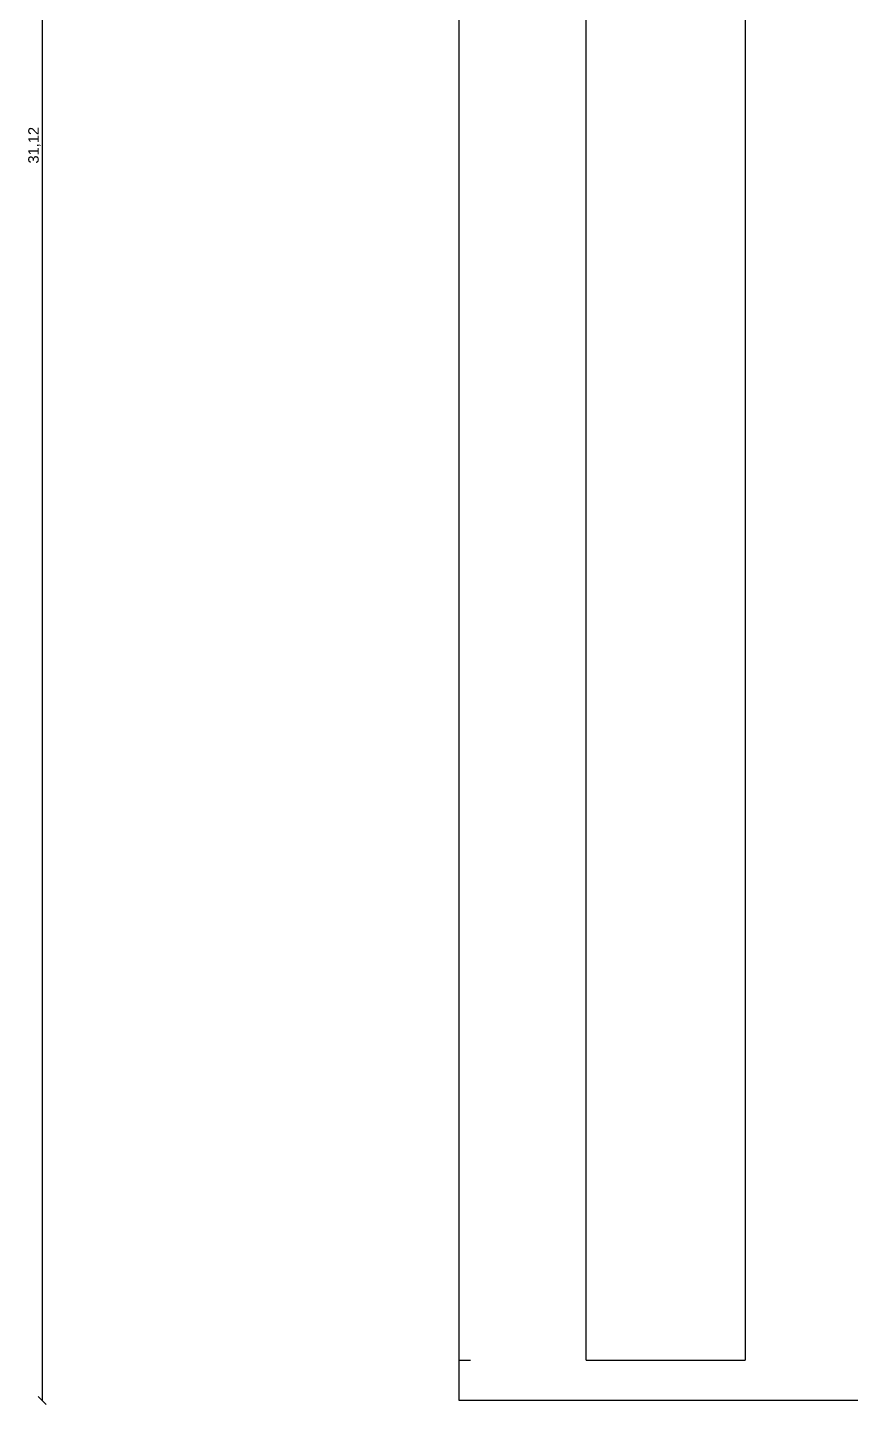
# Model space of a CAD drawing. Header units: millimetres. Extents: x 2439 to 2849, y 1282 to 1398.
# Drawn here: x 2464.2 to 2474.4, y 1326.77 to 1343.84 of the extents above; entities that cross this region are included whole.
import ezdxf

# ---------------------------------------------------------------- set-up
doc = ezdxf.new("R2010")
doc.units = ezdxf.units.MM
doc.styles.get("Standard").update_dxf_attribs({"font": 'arial.ttf'})
doc.dimstyles.new('Joel', dxfattribs={"dimtxt": 0.13, "dimasz": 0.1, "dimexe": 1.25, "dimexo": 0.625, "dimgap": 0.0176, "dimtad": 1, "dimtxsty": 'Standard', "dimblk": 'OBLIQUE', "dimcen": 2.5, "dimse1": 1, "dimse2": 1, "dimclre": 256, "dimadec": 0, "dimazin": 0, "dimtfac": 1, "dimtmove": 0, "dimatfit": 3, "dimldrblk": 'OBLIQUE', "dimfxl": 1, "dimarcsym": 0})

# ---------------------------------------------------------------- blocks, each defined once
blk = doc.blocks.new('_Oblique')
at = {"color": 0, "linetype": 'ByBlock', "lineweight": -2}
blk.add_line((-0.5, -0.5), (0.5, 0.5), dxfattribs=at)
blk = doc.blocks.new('*D161')
at = {"color": 0, "lineweight": -2, "transparency": 16777216}
blk.add_line((2464.376, 1357.94), (2464.376, 1326.825), dxfattribs=at)
at = {"layer": 'Defpoints', "color": 0, "transparency": 16777216}
for p in [(2469.547, 1357.94), (2464.376, 1326.825), (2469.547, 1326.825)]:
    blk.add_point(p, dxfattribs=at)
at = {"color": 0, "lineweight": -2, "transparency": 16777216, "xscale": 0.1, "yscale": 0.1, "zscale": 0.1}
for p, rotation in [((2464.376, 1357.94), 90), ((2464.376, 1326.825), 270)]:
    blk.add_blockref('_Oblique', p, dxfattribs=dict(at, rotation=rotation))
at = {"color": 0, "transparency": 16777216, "insert": (2464.281, 1342.382), "char_height": 0.13, "attachment_point": 5, "rotation": 90}
blk.add_mtext('31,12', dxfattribs=at)

msp = doc.modelspace()

# ---------------------------------------------------------------- linework, layer by layer
for p, q in [((2469.54737, 1326.82459), (2469.54737, 1357.93995)), ((2471.12466, 1327.32459), (2471.12465, 1356.73121)), ((2473.09332, 1356.73121), (2473.09332, 1327.32459)), ((2469.54737, 1327.32459), (2469.68883, 1327.32459)), ((2471.12466, 1327.32459), (2473.09332, 1327.32459)), ((2535.15284, 1326.82459), (2469.54737, 1326.82459))]:
    msp.add_line(p, q)
at = {"ltscale": 0.01}
msp.add_line((2471.12466, 1327.32459), (2473.09332, 1327.32459), dxfattribs=at)

# ---------------------------------------------------------------- dimensions: what is measured, and where the dimension line sits
dim = msp.add_linear_dim(base=(2464.37639, 1326.82459), p1=(2469.54737, 1357.93995), p2=(2469.54737, 1326.82459), angle=90, dimstyle='Joel', override={"dimfxl": 0.1, "dimarcsym": 2})
dim.commit()
dim.dimension.update_dxf_attribs({"geometry": '*D161', "text_midpoint": (2464.28067, 1342.38227)})

doc.saveas('drawing.dxf')
